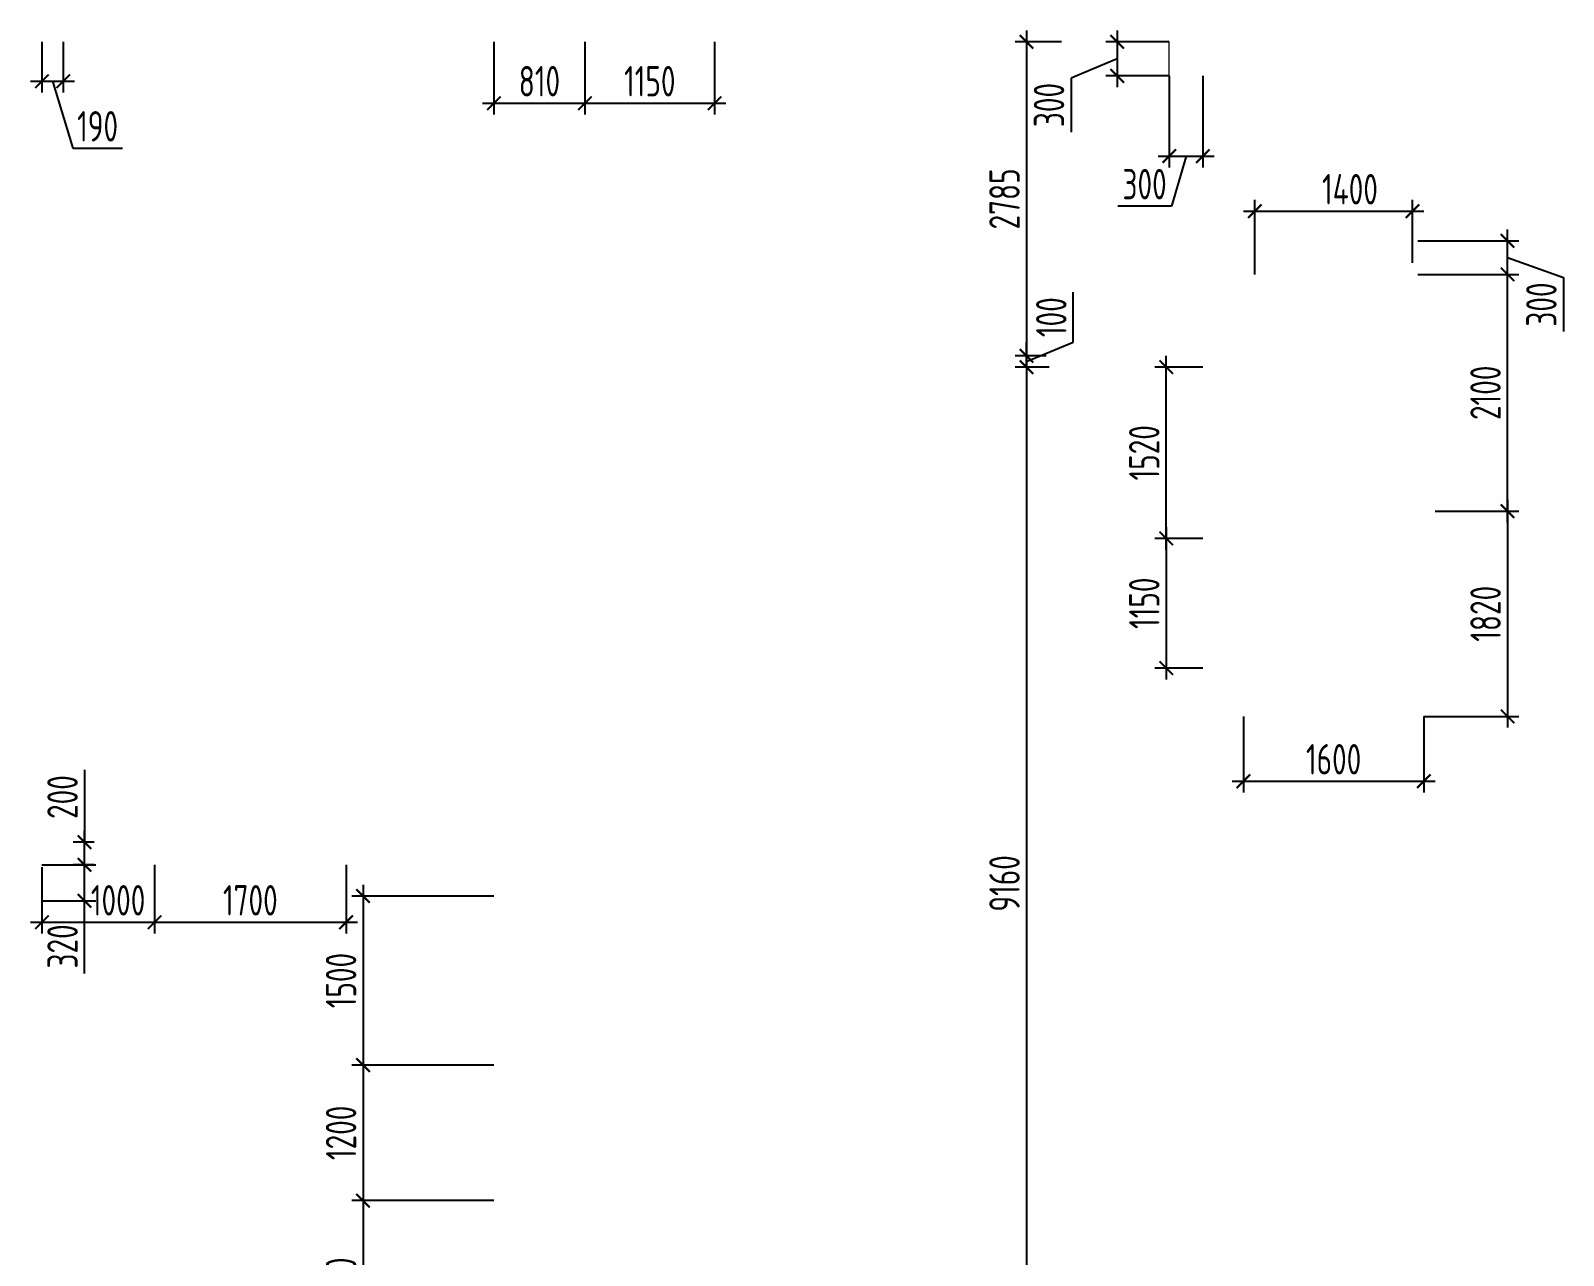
# Model space of a CAD drawing. Header units: millimetres. Extents: x -350007 to 536090, y -888 to 198380.
# Drawn here: x -160239 to -146641, y 71722 to 82586 of the extents above; entities that cross this region are included whole.
import ezdxf

# ---------------------------------------------------------------- set-up
doc = ezdxf.new("R2010")
doc.units = ezdxf.units.MM
doc.layers.add('АР_Размеры нов.', color=15, linetype='Continuous', lineweight=0)
doc.styles.add('ISOCPEUR', font='isocpeur.ttf', dxfattribs={"width": 0.7})
doc.dimstyles.new('R_100', dxfattribs={"dimtxt": 270, "dimasz": 120, "dimexe": 100, "dimexo": 0, "dimgap": 60, "dimtad": 1, "dimdec": 0, "dimrnd": 5, "dimzin": 0, "dimdsep": 46, "dimtxsty": 'ISOCPEUR', "dimblk": 'ARCHTICK', "dimcen": 0, "dimdle": 100, "dimclrd": 256, "dimclre": 256, "dimclrt": 256, "dimadec": 0, "dimazin": 0, "dimtfac": 2, "dimtdec": 0, "dimtofl": 0, "dimtmove": 1, "dimatfit": 3, "dimfxl": 1, "dimtvp": 3, "dimtolj": 1, "dimtzin": 0, "dimarcsym": 0})

# ---------------------------------------------------------------- blocks, each defined once
blk = doc.blocks.new('_ArchTick')
at = {"color": 0, "linetype": 'ByBlock', "const_width": 0.15}
blk.add_lwpolyline([(-0.5, -0.5), (0.5, 0.5)], dxfattribs=at)
blk = doc.blocks.new('*D2776')
at = {"layer": 'Defpoints', "color": 0, "ltscale": 100, "transparency": 16777216}
for p in [(-159140, 75186), (-157440, 75186), (-157440, 74676)]:
    blk.add_point(p, dxfattribs=at)
at = {"layer": 'АР_Размеры нов.', "lineweight": -2, "ltscale": 100, "transparency": 16777216}
for p, q in [((-159140, 75186), (-159140, 74576)), ((-157440, 75186), (-157440, 74576)), ((-159240, 74676), (-157340, 74676))]:
    blk.add_line(p, q, dxfattribs=at)
at = {"layer": 'АР_Размеры нов.', "lineweight": -2, "ltscale": 100, "transparency": 16777216, "xscale": 120, "yscale": 120, "zscale": 120, "rotation": 180}
blk.add_blockref('_ArchTick', (-159140, 74676), dxfattribs=at)
at = {"layer": 'АР_Размеры нов.', "lineweight": -2, "ltscale": 100, "transparency": 16777216, "xscale": 120, "yscale": 120, "zscale": 120}
blk.add_blockref('_ArchTick', (-157440, 74676), dxfattribs=at)
at = {"layer": 'АР_Размеры нов.', "ltscale": 100, "transparency": 16777216, "insert": (-158290, 74871), "char_height": 270, "attachment_point": 5, "style": 'ISOCPEUR'}
blk.add_mtext('\\A1;1700', dxfattribs=at)
blk = doc.blocks.new('*D2779')
at = {"layer": 'Defpoints', "color": 0, "ltscale": 100, "transparency": 16777216}
for p in [(-156129, 74909), (-157290, 73409), (-156129, 73409)]:
    blk.add_point(p, dxfattribs=at)
at = {"layer": 'АР_Размеры нов.', "lineweight": -2, "ltscale": 100, "transparency": 16777216}
for p, q in [((-157290, 75009), (-157290, 73309)), ((-156129, 74909), (-157390, 74909)), ((-156129, 73409), (-157390, 73409))]:
    blk.add_line(p, q, dxfattribs=at)
at = {"layer": 'АР_Размеры нов.', "lineweight": -2, "ltscale": 100, "transparency": 16777216, "xscale": 120, "yscale": 120, "zscale": 120}
for p, rotation in [((-157290, 74909), 90), ((-157290, 73409), 270)]:
    blk.add_blockref('_ArchTick', p, dxfattribs=dict(at, rotation=rotation))
at = {"layer": 'АР_Размеры нов.', "ltscale": 100, "transparency": 16777216, "insert": (-157485, 74159), "char_height": 270, "attachment_point": 5, "rotation": 90, "style": 'ISOCPEUR'}
blk.add_mtext('\\A1;1500', dxfattribs=at)
blk = doc.blocks.new('*D2780')
at = {"layer": 'Defpoints', "color": 0, "ltscale": 100, "transparency": 16777216}
for p in [(-156129, 73409), (-157290, 72207), (-156129, 72207)]:
    blk.add_point(p, dxfattribs=at)
at = {"layer": 'АР_Размеры нов.', "lineweight": -2, "ltscale": 100, "transparency": 16777216}
for p, q in [((-157290, 73509), (-157290, 72107)), ((-156129, 73409), (-157390, 73409)), ((-156129, 72207), (-157390, 72207))]:
    blk.add_line(p, q, dxfattribs=at)
at = {"layer": 'АР_Размеры нов.', "lineweight": -2, "ltscale": 100, "transparency": 16777216, "xscale": 120, "yscale": 120, "zscale": 120}
for p, rotation in [((-157290, 73409), 90), ((-157290, 72207), 270)]:
    blk.add_blockref('_ArchTick', p, dxfattribs=dict(at, rotation=rotation))
at = {"layer": 'АР_Размеры нов.', "ltscale": 100, "transparency": 16777216, "insert": (-157485, 72808), "char_height": 270, "attachment_point": 5, "rotation": 90, "style": 'ISOCPEUR'}
blk.add_mtext('\\A1;1200', dxfattribs=at)
blk = doc.blocks.new('*D2781')
at = {"layer": 'Defpoints', "color": 0, "ltscale": 100, "transparency": 16777216}
for p in [(-156129, 72207), (-157290, 70707), (-156129, 70707)]:
    blk.add_point(p, dxfattribs=at)
at = {"layer": 'АР_Размеры нов.', "lineweight": -2, "ltscale": 100, "transparency": 16777216}
for p, q in [((-156129, 72207), (-157390, 72207)), ((-157290, 72307), (-157290, 70607)), ((-156129, 70707), (-157390, 70707))]:
    blk.add_line(p, q, dxfattribs=at)
at = {"layer": 'АР_Размеры нов.', "lineweight": -2, "ltscale": 100, "transparency": 16777216, "xscale": 120, "yscale": 120, "zscale": 120}
for p, rotation in [((-157290, 72207), 90), ((-157290, 70707), 270)]:
    blk.add_blockref('_ArchTick', p, dxfattribs=dict(at, rotation=rotation))
at = {"layer": 'АР_Размеры нов.', "ltscale": 100, "transparency": 16777216, "insert": (-157485, 71457), "char_height": 270, "attachment_point": 5, "rotation": 90, "style": 'ISOCPEUR'}
blk.add_mtext('\\A1;1500', dxfattribs=at)
blk = doc.blocks.new('*D2791')
at = {"layer": 'Defpoints', "color": 0, "ltscale": 100, "transparency": 16777216}
for p in [(-149839, 78081), (-150164, 76931), (-149839, 76931)]:
    blk.add_point(p, dxfattribs=at)
at = {"layer": 'АР_Размеры нов.', "lineweight": -2, "ltscale": 100, "transparency": 16777216}
for p, q in [((-149839, 78081), (-150264, 78081)), ((-150164, 78181), (-150164, 76831)), ((-149839, 76931), (-150264, 76931))]:
    blk.add_line(p, q, dxfattribs=at)
at = {"layer": 'АР_Размеры нов.', "lineweight": -2, "ltscale": 100, "transparency": 16777216, "xscale": 120, "yscale": 120, "zscale": 120}
for p, rotation in [((-150164, 78081), 90), ((-150164, 76931), 270)]:
    blk.add_blockref('_ArchTick', p, dxfattribs=dict(at, rotation=rotation))
at = {"layer": 'АР_Размеры нов.', "ltscale": 100, "transparency": 16777216, "insert": (-150359, 77506), "char_height": 270, "attachment_point": 5, "rotation": 90, "style": 'ISOCPEUR'}
blk.add_mtext('\\A1;1150', dxfattribs=at)
blk = doc.blocks.new('*D2696')
at = {"layer": 'Defpoints', "color": 0, "ltscale": 100, "transparency": 16777216}
for p in [(-160139, 75166), (-159140, 75186), (-159140, 74676)]:
    blk.add_point(p, dxfattribs=at)
at = {"layer": 'АР_Размеры нов.', "lineweight": -2, "ltscale": 100, "transparency": 16777216}
for p, q in [((-160139, 75166), (-160139, 74576)), ((-159140, 75186), (-159140, 74576)), ((-160239, 74676), (-159040, 74676))]:
    blk.add_line(p, q, dxfattribs=at)
at = {"layer": 'АР_Размеры нов.', "lineweight": -2, "ltscale": 100, "transparency": 16777216, "xscale": 120, "yscale": 120, "zscale": 120, "rotation": 180}
blk.add_blockref('_ArchTick', (-160139, 74676), dxfattribs=at)
at = {"layer": 'АР_Размеры нов.', "lineweight": -2, "ltscale": 100, "transparency": 16777216, "xscale": 120, "yscale": 120, "zscale": 120}
blk.add_blockref('_ArchTick', (-159140, 74676), dxfattribs=at)
at = {"layer": 'АР_Размеры нов.', "ltscale": 100, "transparency": 16777216, "insert": (-159463, 74871), "char_height": 270, "attachment_point": 5, "style": 'ISOCPEUR'}
blk.add_mtext('\\A1;1000', dxfattribs=at)
blk = doc.blocks.new('*D2925')
at = {"layer": 'Defpoints', "color": 0, "ltscale": 100, "transparency": 16777216}
for p in [(-147979, 80984), (-147979, 80525), (-149378, 80423)]:
    blk.add_point(p, dxfattribs=at)
at = {"layer": 'АР_Размеры нов.', "lineweight": -2, "ltscale": 100, "transparency": 16777216}
for p, q in [((-149378, 80423), (-149378, 81084)), ((-147979, 80525), (-147979, 81084)), ((-149478, 80984), (-147879, 80984))]:
    blk.add_line(p, q, dxfattribs=at)
at = {"layer": 'АР_Размеры нов.', "lineweight": -2, "ltscale": 100, "transparency": 16777216, "xscale": 120, "yscale": 120, "zscale": 120, "rotation": 180}
blk.add_blockref('_ArchTick', (-149378, 80984), dxfattribs=at)
at = {"layer": 'АР_Размеры нов.', "lineweight": -2, "ltscale": 100, "transparency": 16777216, "xscale": 120, "yscale": 120, "zscale": 120}
blk.add_blockref('_ArchTick', (-147979, 80984), dxfattribs=at)
at = {"layer": 'АР_Размеры нов.', "ltscale": 100, "transparency": 16777216, "insert": (-148534, 81179), "char_height": 270, "attachment_point": 5, "style": 'ISOCPEUR'}
blk.add_mtext('\\A1;1400', dxfattribs=at)
blk = doc.blocks.new('*D2926')
at = {"layer": 'Defpoints', "color": 0, "ltscale": 100, "transparency": 16777216}
for p in [(-147779, 78323), (-147879, 76503), (-147136, 76503)]:
    blk.add_point(p, dxfattribs=at)
at = {"layer": 'АР_Размеры нов.', "lineweight": -2, "ltscale": 100, "transparency": 16777216}
for p, q in [((-147136, 78423), (-147136, 76403)), ((-147779, 78323), (-147036, 78323)), ((-147879, 76503), (-147036, 76503))]:
    blk.add_line(p, q, dxfattribs=at)
at = {"layer": 'АР_Размеры нов.', "lineweight": -2, "ltscale": 100, "transparency": 16777216, "xscale": 120, "yscale": 120, "zscale": 120}
for p, rotation in [((-147136, 78323), 90), ((-147136, 76503), 270)]:
    blk.add_blockref('_ArchTick', p, dxfattribs=dict(at, rotation=rotation))
at = {"layer": 'АР_Размеры нов.', "ltscale": 100, "transparency": 16777216, "insert": (-147331, 77413), "char_height": 270, "attachment_point": 5, "rotation": 90, "style": 'ISOCPEUR'}
blk.add_mtext('\\A1;1820', dxfattribs=at)
blk = doc.blocks.new('*D2937')
at = {"layer": 'Defpoints', "color": 0, "ltscale": 100, "transparency": 16777216}
for p in [(-149479, 76503), (-147879, 76503), (-147879, 75927)]:
    blk.add_point(p, dxfattribs=at)
at = {"layer": 'АР_Размеры нов.', "lineweight": -2, "ltscale": 100, "transparency": 16777216}
for p, q in [((-149479, 76503), (-149479, 75827)), ((-147879, 76503), (-147879, 75827)), ((-149579, 75927), (-147779, 75927))]:
    blk.add_line(p, q, dxfattribs=at)
at = {"layer": 'АР_Размеры нов.', "lineweight": -2, "ltscale": 100, "transparency": 16777216, "xscale": 120, "yscale": 120, "zscale": 120, "rotation": 180}
blk.add_blockref('_ArchTick', (-149479, 75927), dxfattribs=at)
at = {"layer": 'АР_Размеры нов.', "lineweight": -2, "ltscale": 100, "transparency": 16777216, "xscale": 120, "yscale": 120, "zscale": 120}
blk.add_blockref('_ArchTick', (-147879, 75927), dxfattribs=at)
at = {"layer": 'АР_Размеры нов.', "ltscale": 100, "transparency": 16777216, "insert": (-148679, 76122), "char_height": 270, "attachment_point": 5, "style": 'ISOCPEUR'}
blk.add_mtext('\\A1;1600', dxfattribs=at)
blk = doc.blocks.new('*D2940')
at = {"layer": 'Defpoints', "color": 0, "ltscale": 100, "transparency": 16777216}
for p in [(-147779, 80423), (-147136, 80423), (-147779, 78323)]:
    blk.add_point(p, dxfattribs=at)
at = {"layer": 'АР_Размеры нов.', "lineweight": -2, "ltscale": 100, "transparency": 16777216}
for p, q in [((-147136, 78223), (-147136, 80523)), ((-147779, 80423), (-147036, 80423)), ((-147779, 78323), (-147036, 78323))]:
    blk.add_line(p, q, dxfattribs=at)
at = {"layer": 'АР_Размеры нов.', "lineweight": -2, "ltscale": 100, "transparency": 16777216, "xscale": 120, "yscale": 120, "zscale": 120}
for p, rotation in [((-147136, 80423), 90), ((-147136, 78323), 270)]:
    blk.add_blockref('_ArchTick', p, dxfattribs=dict(at, rotation=rotation))
at = {"layer": 'АР_Размеры нов.', "ltscale": 100, "transparency": 16777216, "insert": (-147331, 79373), "char_height": 270, "attachment_point": 5, "rotation": 90, "style": 'ISOCPEUR'}
blk.add_mtext('\\A1;2100', dxfattribs=at)
blk = doc.blocks.new('*D2973')
at = {"layer": 'Defpoints', "color": 0, "ltscale": 100, "transparency": 16777216}
for p in [(-147933, 80721), (-147136, 80721), (-147933, 80423)]:
    blk.add_point(p, dxfattribs=at)
at = {"layer": 'АР_Размеры нов.', "lineweight": -2, "ltscale": 100, "transparency": 16777216}
for p, q in [((-147136, 80323), (-147136, 80821)), ((-147933, 80721), (-147036, 80721)), ((-147136, 80572), (-146641, 80396)), ((-147933, 80423), (-147036, 80423)), ((-146641, 80396), (-146641, 79917))]:
    blk.add_line(p, q, dxfattribs=at)
at = {"layer": 'АР_Размеры нов.', "lineweight": -2, "ltscale": 100, "transparency": 16777216, "xscale": 120, "yscale": 120, "zscale": 120}
for p, rotation in [((-147136, 80721), 90), ((-147136, 80423), 270)]:
    blk.add_blockref('_ArchTick', p, dxfattribs=dict(at, rotation=rotation))
at = {"layer": 'АР_Размеры нов.', "ltscale": 100, "transparency": 16777216, "insert": (-146836, 80156), "char_height": 270, "attachment_point": 5, "rotation": 90, "style": 'ISOCPEUR'}
blk.add_mtext('\\A1;300', dxfattribs=at)
blk = doc.blocks.new('*D1746')
at = {"layer": 'Defpoints', "color": 0, "ltscale": 500, "transparency": 16777216}
for p in [(-150137, 82184), (-149839, 82184), (-149839, 81473)]:
    blk.add_point(p, dxfattribs=at)
at = {"layer": 'АР_Размеры нов.', "lineweight": -2, "ltscale": 500, "transparency": 16777216}
for p, q in [((-150137, 82184), (-150137, 81373)), ((-149839, 82184), (-149839, 81373)), ((-150237, 81473), (-149739, 81473)), ((-149988, 81473), (-150116, 81029)), ((-150116, 81029), (-150595, 81029))]:
    blk.add_line(p, q, dxfattribs=at)
at = {"layer": 'АР_Размеры нов.', "lineweight": -2, "ltscale": 500, "transparency": 16777216, "xscale": 120, "yscale": 120, "zscale": 120, "rotation": 180}
blk.add_blockref('_ArchTick', (-150137, 81473), dxfattribs=at)
at = {"layer": 'АР_Размеры нов.', "lineweight": -2, "ltscale": 500, "transparency": 16777216, "xscale": 120, "yscale": 120, "zscale": 120}
blk.add_blockref('_ArchTick', (-149839, 81473), dxfattribs=at)
at = {"layer": 'АР_Размеры нов.', "lineweight": 13, "ltscale": 500, "transparency": 16777216, "insert": (-150356, 81224), "char_height": 270, "attachment_point": 5, "style": 'ISOCPEUR'}
blk.add_mtext('\\A1;300', dxfattribs=at)
blk = doc.blocks.new('*D1860')
at = {"layer": 'Defpoints', "color": 0, "ltscale": 500, "transparency": 16777216}
for p in [(-150137, 82486), (-150599, 82184), (-150137, 82184)]:
    blk.add_point(p, dxfattribs=at)
at = {"layer": 'АР_Размеры нов.', "lineweight": -2, "ltscale": 500, "transparency": 16777216}
for p, q in [((-150599, 82586), (-150599, 82084)), ((-150137, 82486), (-150699, 82486)), ((-150599, 82335), (-151009, 82165)), ((-151009, 82165), (-151009, 81686)), ((-150137, 82184), (-150699, 82184))]:
    blk.add_line(p, q, dxfattribs=at)
at = {"layer": 'АР_Размеры нов.', "lineweight": -2, "ltscale": 500, "transparency": 16777216, "xscale": 120, "yscale": 120, "zscale": 120}
for p, rotation in [((-150599, 82486), 90), ((-150599, 82184), 270)]:
    blk.add_blockref('_ArchTick', p, dxfattribs=dict(at, rotation=rotation))
at = {"layer": 'АР_Размеры нов.', "lineweight": 13, "ltscale": 500, "transparency": 16777216, "insert": (-151204, 81926), "char_height": 270, "attachment_point": 5, "rotation": 90, "style": 'ISOCPEUR'}
blk.add_mtext('\\A1;300', dxfattribs=at)
blk = doc.blocks.new('*D1861')
at = {"layer": 'Defpoints', "color": 0, "ltscale": 500, "transparency": 16777216}
for p in [(-156129, 82486), (-155321, 82486), (-155321, 81942)]:
    blk.add_point(p, dxfattribs=at)
at = {"layer": 'АР_Размеры нов.', "lineweight": -2, "ltscale": 500, "transparency": 16777216}
for p, q in [((-156129, 82486), (-156129, 81842)), ((-155321, 82486), (-155321, 81842)), ((-156229, 81942), (-155221, 81942))]:
    blk.add_line(p, q, dxfattribs=at)
at = {"layer": 'АР_Размеры нов.', "lineweight": -2, "ltscale": 500, "transparency": 16777216, "xscale": 120, "yscale": 120, "zscale": 120, "rotation": 180}
blk.add_blockref('_ArchTick', (-156129, 81942), dxfattribs=at)
at = {"layer": 'АР_Размеры нов.', "lineweight": -2, "ltscale": 500, "transparency": 16777216, "xscale": 120, "yscale": 120, "zscale": 120}
blk.add_blockref('_ArchTick', (-155321, 81942), dxfattribs=at)
at = {"layer": 'АР_Размеры нов.', "lineweight": 13, "ltscale": 500, "transparency": 16777216, "insert": (-155725, 82137), "char_height": 270, "attachment_point": 5, "style": 'ISOCPEUR'}
blk.add_mtext('\\A1;810', dxfattribs=at)
blk = doc.blocks.new('*D1862')
at = {"layer": 'Defpoints', "color": 0, "ltscale": 500, "transparency": 16777216}
for p in [(-155321, 82486), (-154171, 82486), (-154171, 81942)]:
    blk.add_point(p, dxfattribs=at)
at = {"layer": 'АР_Размеры нов.', "lineweight": -2, "ltscale": 500, "transparency": 16777216}
for p, q in [((-155321, 82486), (-155321, 81842)), ((-154171, 82486), (-154171, 81842)), ((-155421, 81942), (-154071, 81942))]:
    blk.add_line(p, q, dxfattribs=at)
at = {"layer": 'АР_Размеры нов.', "lineweight": -2, "ltscale": 500, "transparency": 16777216, "xscale": 120, "yscale": 120, "zscale": 120, "rotation": 180}
blk.add_blockref('_ArchTick', (-155321, 81942), dxfattribs=at)
at = {"layer": 'АР_Размеры нов.', "lineweight": -2, "ltscale": 500, "transparency": 16777216, "xscale": 120, "yscale": 120, "zscale": 120}
blk.add_blockref('_ArchTick', (-154171, 81942), dxfattribs=at)
at = {"layer": 'АР_Размеры нов.', "lineweight": 13, "ltscale": 500, "transparency": 16777216, "insert": (-154746, 82137), "char_height": 270, "attachment_point": 5, "style": 'ISOCPEUR'}
blk.add_mtext('\\A1;1150', dxfattribs=at)
blk = doc.blocks.new('*D1863')
at = {"layer": 'Defpoints', "color": 0, "ltscale": 500, "transparency": 16777216}
for p in [(-160139, 82486), (-159949, 82486), (-159949, 82137)]:
    blk.add_point(p, dxfattribs=at)
at = {"layer": 'АР_Размеры нов.', "lineweight": -2, "ltscale": 500, "transparency": 16777216}
for p, q in [((-160139, 82486), (-160139, 82037)), ((-159949, 82486), (-159949, 82037)), ((-160239, 82137), (-159849, 82137)), ((-160044, 82137), (-159865, 81542)), ((-159865, 81542), (-159424, 81542))]:
    blk.add_line(p, q, dxfattribs=at)
at = {"layer": 'АР_Размеры нов.', "lineweight": -2, "ltscale": 500, "transparency": 16777216, "xscale": 120, "yscale": 120, "zscale": 120, "rotation": 180}
blk.add_blockref('_ArchTick', (-160139, 82137), dxfattribs=at)
at = {"layer": 'АР_Размеры нов.', "lineweight": -2, "ltscale": 500, "transparency": 16777216, "xscale": 120, "yscale": 120, "zscale": 120}
blk.add_blockref('_ArchTick', (-159949, 82137), dxfattribs=at)
at = {"layer": 'АР_Размеры нов.', "lineweight": 13, "ltscale": 500, "transparency": 16777216, "insert": (-159645, 81737), "char_height": 270, "attachment_point": 5, "style": 'ISOCPEUR'}
blk.add_mtext('\\A1;190', dxfattribs=at)
blk = doc.blocks.new('*D1865')
at = {"layer": 'Defpoints', "color": 0, "ltscale": 500, "transparency": 16777216}
for p in [(-151094, 82486), (-151404, 79701), (-151276, 79701)]:
    blk.add_point(p, dxfattribs=at)
at = {"layer": 'АР_Размеры нов.', "lineweight": -2, "ltscale": 500, "transparency": 16777216}
for p, q in [((-151404, 82586), (-151404, 79601)), ((-151094, 82486), (-151504, 82486)), ((-151276, 79701), (-151504, 79701))]:
    blk.add_line(p, q, dxfattribs=at)
at = {"layer": 'АР_Размеры нов.', "lineweight": -2, "ltscale": 500, "transparency": 16777216, "xscale": 120, "yscale": 120, "zscale": 120}
for p, rotation in [((-151404, 82486), 90), ((-151404, 79701), 270)]:
    blk.add_blockref('_ArchTick', p, dxfattribs=dict(at, rotation=rotation))
at = {"layer": 'АР_Размеры нов.', "lineweight": 13, "ltscale": 500, "transparency": 16777216, "insert": (-151599, 81093), "char_height": 270, "attachment_point": 5, "rotation": 90, "style": 'ISOCPEUR'}
blk.add_mtext('\\A1;2785', dxfattribs=at)
blk = doc.blocks.new('*D1866')
at = {"layer": 'Defpoints', "color": 0, "ltscale": 500, "transparency": 16777216}
for p in [(-151204, 79601), (-151404, 70441), (-150635, 70441)]:
    blk.add_point(p, dxfattribs=at)
at = {"layer": 'АР_Размеры нов.', "lineweight": -2, "ltscale": 500, "transparency": 16777216}
for p, q in [((-151404, 79701), (-151404, 70341)), ((-151204, 79601), (-151504, 79601)), ((-150635, 70441), (-151504, 70441))]:
    blk.add_line(p, q, dxfattribs=at)
at = {"layer": 'АР_Размеры нов.', "lineweight": -2, "ltscale": 500, "transparency": 16777216, "xscale": 120, "yscale": 120, "zscale": 120}
for p, rotation in [((-151404, 79601), 90), ((-151404, 70441), 270)]:
    blk.add_blockref('_ArchTick', p, dxfattribs=dict(at, rotation=rotation))
at = {"layer": 'АР_Размеры нов.', "lineweight": 13, "ltscale": 500, "transparency": 16777216, "insert": (-151599, 75021), "char_height": 270, "attachment_point": 5, "rotation": 90, "style": 'ISOCPEUR'}
blk.add_mtext('\\A1;9160', dxfattribs=at)
blk = doc.blocks.new('*D1879')
at = {"layer": 'Defpoints', "color": 0, "ltscale": 500, "transparency": 16777216}
for p in [(-150164, 79601), (-149839, 79601), (-149839, 78081)]:
    blk.add_point(p, dxfattribs=at)
at = {"layer": 'АР_Размеры нов.', "lineweight": -2, "ltscale": 500, "transparency": 16777216}
for p, q in [((-150164, 77981), (-150164, 79701)), ((-149839, 79601), (-150264, 79601)), ((-149839, 78081), (-150264, 78081))]:
    blk.add_line(p, q, dxfattribs=at)
at = {"layer": 'АР_Размеры нов.', "lineweight": -2, "ltscale": 500, "transparency": 16777216, "xscale": 120, "yscale": 120, "zscale": 120}
for p, rotation in [((-150164, 79601), 90), ((-150164, 78081), 270)]:
    blk.add_blockref('_ArchTick', p, dxfattribs=dict(at, rotation=rotation))
at = {"layer": 'АР_Размеры нов.', "lineweight": 13, "ltscale": 500, "transparency": 16777216, "insert": (-150359, 78841), "char_height": 270, "attachment_point": 5, "rotation": 90, "style": 'ISOCPEUR'}
blk.add_mtext('\\A1;1520', dxfattribs=at)
blk = doc.blocks.new('*D1880')
at = {"layer": 'Defpoints', "color": 0, "ltscale": 500, "transparency": 16777216}
for p in [(-151404, 79701), (-151230, 79701), (-151230, 79601)]:
    blk.add_point(p, dxfattribs=at)
at = {"layer": 'АР_Размеры нов.', "lineweight": -2, "ltscale": 500, "transparency": 16777216}
for p, q in [((-150989, 79823), (-150989, 80265)), ((-151404, 79651), (-150989, 79823)), ((-151404, 79701), (-151404, 79821)), ((-151230, 79701), (-151504, 79701)), ((-151404, 79601), (-151404, 79701)), ((-151230, 79601), (-151504, 79601)), ((-151404, 79601), (-151404, 79481))]:
    blk.add_line(p, q, dxfattribs=at)
at = {"layer": 'АР_Размеры нов.', "lineweight": -2, "ltscale": 500, "transparency": 16777216, "xscale": 120, "yscale": 120, "zscale": 120}
for p, rotation in [((-151404, 79701), 270), ((-151404, 79601), 90)]:
    blk.add_blockref('_ArchTick', p, dxfattribs=dict(at, rotation=rotation))
at = {"layer": 'АР_Размеры нов.', "lineweight": 13, "ltscale": 500, "transparency": 16777216, "insert": (-151184, 80044), "char_height": 270, "attachment_point": 5, "rotation": 90, "style": 'ISOCPEUR'}
blk.add_mtext('\\A1;100', dxfattribs=at)
blk = doc.blocks.new('*D2013')
at = {"layer": 'Defpoints', "color": 0, "ltscale": 500, "transparency": 16777216}
for p in [(-159761, 75386), (-159674, 75386), (-159674, 75186)]:
    blk.add_point(p, dxfattribs=at)
at = {"layer": 'АР_Размеры нов.', "lineweight": -2, "ltscale": 500, "transparency": 16777216}
for p, q in [((-159761, 76027), (-159761, 75386)), ((-159761, 75086), (-159761, 75486)), ((-159674, 75386), (-159861, 75386)), ((-159674, 75186), (-159861, 75186))]:
    blk.add_line(p, q, dxfattribs=at)
at = {"layer": 'АР_Размеры нов.', "lineweight": -2, "ltscale": 500, "transparency": 16777216, "xscale": 120, "yscale": 120, "zscale": 120}
for p, rotation in [((-159761, 75386), 90), ((-159761, 75186), 270)]:
    blk.add_blockref('_ArchTick', p, dxfattribs=dict(at, rotation=rotation))
at = {"layer": 'АР_Размеры нов.', "lineweight": 13, "ltscale": 500, "transparency": 16777216, "insert": (-159956, 75787), "char_height": 270, "attachment_point": 5, "rotation": 90, "style": 'ISOCPEUR'}
blk.add_mtext('\\A1;200', dxfattribs=at)
blk = doc.blocks.new('*D2196')
at = {"layer": 'Defpoints', "color": 0, "ltscale": 500, "transparency": 16777216}
for p in [(-160139, 75186), (-159761, 75186), (-160139, 74866)]:
    blk.add_point(p, dxfattribs=at)
at = {"layer": 'АР_Размеры нов.', "lineweight": -2, "ltscale": 500, "transparency": 16777216}
for p, q in [((-159761, 74766), (-159761, 75286)), ((-160139, 75186), (-159661, 75186)), ((-160139, 74866), (-159661, 74866)), ((-159761, 74223), (-159761, 74866))]:
    blk.add_line(p, q, dxfattribs=at)
at = {"layer": 'АР_Размеры нов.', "lineweight": -2, "ltscale": 500, "transparency": 16777216, "xscale": 120, "yscale": 120, "zscale": 120}
for p, rotation in [((-159761, 75186), 90), ((-159761, 74866), 270)]:
    blk.add_blockref('_ArchTick', p, dxfattribs=dict(at, rotation=rotation))
at = {"layer": 'АР_Размеры нов.', "lineweight": 13, "ltscale": 500, "transparency": 16777216, "insert": (-159956, 74462), "char_height": 270, "attachment_point": 5, "rotation": 90, "style": 'ISOCPEUR'}
blk.add_mtext('\\A1;320', dxfattribs=at)

msp = doc.modelspace()

# ---------------------------------------------------------------- linework, layer by layer
at = {"layer": 'АР_Размеры нов.', "lineweight": 13, "ltscale": 500}
msp.add_line((-150137, 82184.4), (-150137, 82485.7), dxfattribs=at)

# ---------------------------------------------------------------- dimensions: what is measured, and where the dimension line sits
for base, p1, p2, override, picture, middle in [((-151404, 79700.7), (-151093.5, 82485.7), (-151276.3, 79700.7), {"dimpost": '\\X'}, '*D1865', (-151599, 81093.2)), ((-151404, 70440.7), (-151204.2, 79600.7), (-150635.1, 70440.7), {"dimpost": '\\X'}, '*D1866', (-151599, 75020.7)), ((-150163.9, 79600.7), (-149838.9, 78080.7), (-149838.9, 79600.7), {"dimpost": '\\X', "dimfxl": 2.5, "dimarcsym": 1}, '*D1879', (-150358.9, 78840.7))]:
    dim = msp.add_linear_dim(base=base, p1=p1, p2=p2, angle=90, dimstyle='R_100', override=override, dxfattribs=at)
    dim.commit()
    dim.dimension.update_dxf_attribs({"geometry": picture, "text_midpoint": middle})
for base, p1, p2, picture, middle in [((-150599, 82184.4), (-150137, 82485.7), (-150137, 82184.4), '*D1860', (-151008.9, 82105.4)), ((-151404, 79700.7), (-151230, 79600.7), (-151230, 79700.7), '*D1880', (-150988.9, 79883.4)), ((-159761.3, 75385.7), (-159673.6, 75185.7), (-159673.6, 75385.7), '*D2013', (-159682.9, 75787.2)), ((-159761.3, 75185.7), (-160138.9, 74865.7), (-160138.9, 75185.7), '*D2196', (-159478.7, 74462.3))]:
    dim = msp.add_linear_dim(base=base, p1=p1, p2=p2, angle=90, dimstyle='R_100', override={"dimpost": '\\X'}, dxfattribs=at)
    dim.commit()
    dim.dimension.update_dxf_attribs({"geometry": picture, "text_midpoint": middle, "dimtype": 160})
for base, p1, p2, picture, middle in [((-159948.9, 82136.6), (-160138.9, 82485.7), (-159948.9, 82485.7), '*D1863', (-159805.4, 81736.6)), ((-155321.1, 81941.7), (-156128.9, 82485.7), (-155321.1, 82485.7), '*D1861', (-155725, 82136.7)), ((-154171.1, 81941.7), (-155321.1, 82485.7), (-154171.1, 82485.7), '*D1862', (-154746.1, 82136.7))]:
    dim = msp.add_linear_dim(base=base, p1=p1, p2=p2, dimstyle='R_100', override={"dimpost": '\\X'}, dxfattribs=at)
    dim.commit()
    dim.dimension.update_dxf_attribs({"geometry": picture, "text_midpoint": middle})
dim = msp.add_linear_dim(base=(-149838.9, 81472.9), p1=(-150137, 82184.4), p2=(-149838.9, 82184.4), dimstyle='R_100', override={"dimpost": '\\X'}, dxfattribs=at)
dim.commit()
dim.dimension.update_dxf_attribs({"geometry": '*D1746', "text_midpoint": (-150176.3, 81028.8), "dimtype": 160})
at = {"layer": 'АР_Размеры нов.', "ltscale": 100}
for base, p1, p2, picture, middle in [((-147979.2, 80984.4), (-149378.5, 80422.6), (-147979.2, 80525.3), '*D2925', (-148534, 80984.4)), ((-159139.7, 74676), (-160138.9, 75165.7), (-159139.7, 75185.8), '*D2696', (-159463.5, 74676))]:
    dim = msp.add_linear_dim(base=base, p1=p1, p2=p2, dimstyle='R_100', override={"dimpost": '\\X', "dimfxl": 2.5, "dimarcsym": 1}, dxfattribs=at)
    dim.commit()
    dim.dimension.update_dxf_attribs({"geometry": picture, "text_midpoint": middle, "dimtype": 160})
dim = msp.add_linear_dim(base=(-147135.6, 80721.5), p1=(-147932.7, 80422.6), p2=(-147932.7, 80721.5), angle=90, dimstyle='R_100', override={"dimpost": '\\X', "dimfxl": 300, "dimarcsym": 1}, dxfattribs=at)
dim.commit()
dim.dimension.update_dxf_attribs({"geometry": '*D2973', "text_midpoint": (-146641, 80336), "dimtype": 160})
for base, p1, p2, picture, middle in [((-147135.6, 80422.6), (-147778.9, 78322.6), (-147778.9, 80422.6), '*D2940', (-147330.6, 79372.6)), ((-147135.6, 76503), (-147778.9, 78322.6), (-147879, 76503), '*D2926', (-147330.6, 77412.8)), ((-150163.9, 76930.7), (-149838.9, 78080.7), (-149838.9, 76930.7), '*D2791', (-150358.9, 77505.7)), ((-157290.2, 73409.5), (-156128.9, 74909.5), (-156128.9, 73409.5), '*D2779', (-157485.2, 74159.5)), ((-157290.2, 72207.2), (-156128.9, 73409.5), (-156128.9, 72207.2), '*D2780', (-157485.2, 72808.3)), ((-157290.2, 70707.2), (-156128.9, 72207.2), (-156128.9, 70707.2), '*D2781', (-157485.2, 71457.2))]:
    dim = msp.add_linear_dim(base=base, p1=p1, p2=p2, angle=90, dimstyle='R_100', override={"dimpost": '\\X', "dimfxl": 2.5, "dimarcsym": 1}, dxfattribs=at)
    dim.commit()
    dim.dimension.update_dxf_attribs({"geometry": picture, "text_midpoint": middle})
for base, p1, p2, picture, middle in [((-147879, 75927.1), (-149478.9, 76503), (-147879, 76503), '*D2937', (-148678.9, 76122.1)), ((-157439.7, 74676), (-159139.7, 75185.8), (-157439.7, 75185.8), '*D2776', (-158289.7, 74871))]:
    dim = msp.add_linear_dim(base=base, p1=p1, p2=p2, dimstyle='R_100', override={"dimpost": '\\X', "dimfxl": 2.5, "dimarcsym": 1}, dxfattribs=at)
    dim.commit()
    dim.dimension.update_dxf_attribs({"geometry": picture, "text_midpoint": middle})

doc.saveas('drawing.dxf')
